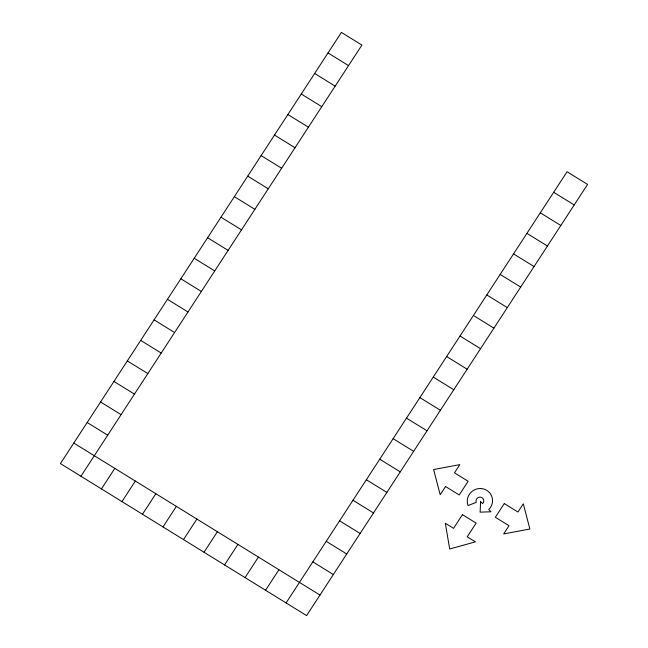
<?xml version="1.0" encoding="UTF-8"?>
<svg xmlns="http://www.w3.org/2000/svg" width="648" height="648" viewBox="0 0 648 648"><rect width="100%" height="100%" fill="white"/><g stroke="black" fill="none" stroke-linecap="round" stroke-linejoin="round"><path stroke-width="0.97" d="M80.935 476.248L361.924 45.068L341.407 32.4L60.418 463.579L306.593 615.6L587.582 184.421L567.065 171.752L286.076 602.932M101.444 488.916L114.826 468.383M121.962 501.584L135.343 481.051M142.479 514.253L155.86 493.719M162.988 526.921L176.369 506.388M183.506 539.59L196.887 519.056M204.023 552.258L217.404 531.725M224.532 564.926L237.913 544.393M245.049 577.595L258.431 557.061M265.567 590.263L278.948 569.73M328.026 52.934L348.543 65.602M553.692 192.286L574.201 204.954M314.644 73.467L335.162 86.135M540.311 212.819L560.82 225.488M301.263 94.001L321.781 106.669M526.929 233.353L547.439 246.021M287.882 114.526L308.399 127.194M513.548 253.886L534.065 266.555M274.501 135.059L295.018 147.728M500.167 274.42L520.684 287.088M261.12 155.593L281.637 168.261M486.786 294.945L507.303 307.614M247.747 176.126L268.256 188.795M473.405 315.479L493.922 328.147M234.365 196.66L254.875 209.328M460.023 336.012L480.541 348.681M220.984 217.193L241.493 229.862M446.642 356.546L467.159 369.214M207.603 237.719L228.12 250.387M433.261 377.079L453.778 389.748M194.222 258.252L214.739 270.921M419.88 397.613L440.397 410.281M180.841 278.786L201.358 291.454M406.507 418.138L427.016 430.807M167.459 299.319L187.977 311.988M393.125 438.672L413.635 451.34M154.078 319.853L174.596 332.521M379.744 459.205L400.253 471.874M140.697 340.386L161.214 353.055M366.363 479.739L386.88 492.407M127.316 360.912L147.833 373.58M352.982 500.272L373.499 512.941M113.935 381.445L134.452 394.114M339.601 520.806L360.118 533.474M100.562 401.979L121.071 414.647M326.219 541.331L346.737 554M87.18 422.512L107.689 435.181M312.838 561.865L333.356 574.533M73.799 443.046L319.974 595.067M480.614 501.657L480.111 512.163L491.022 511.782L488.77 509.595A12.733 12.369 -29.5 0 0 490.05 493.282A12.733 12.369 -29.5 0 0 473.866 490.147A12.733 12.369 -29.5 0 0 468.026 505.57L476.248 502.362A3.904 3.791 -29.5 0 1 478.038 497.64A3.904 3.791 -29.5 0 1 483.003 498.596A3.904 3.791 -29.5 0 1 482.614 503.601L480.614 501.657M445.549 486.526L440.195 494.74L433.617 469.557L459.821 464.624L454.467 472.838L468.148 481.278L459.23 494.967L445.549 486.526M462.461 514.666L453.543 528.355L445.338 523.284L449.688 548.986L475.421 541.866L467.216 536.803L476.142 523.114L462.461 514.666M504.274 503.593L495.347 517.274L509.028 525.722L503.674 533.936L529.878 529.003L523.3 503.82L517.946 512.033L504.274 503.593"/></g></svg>
